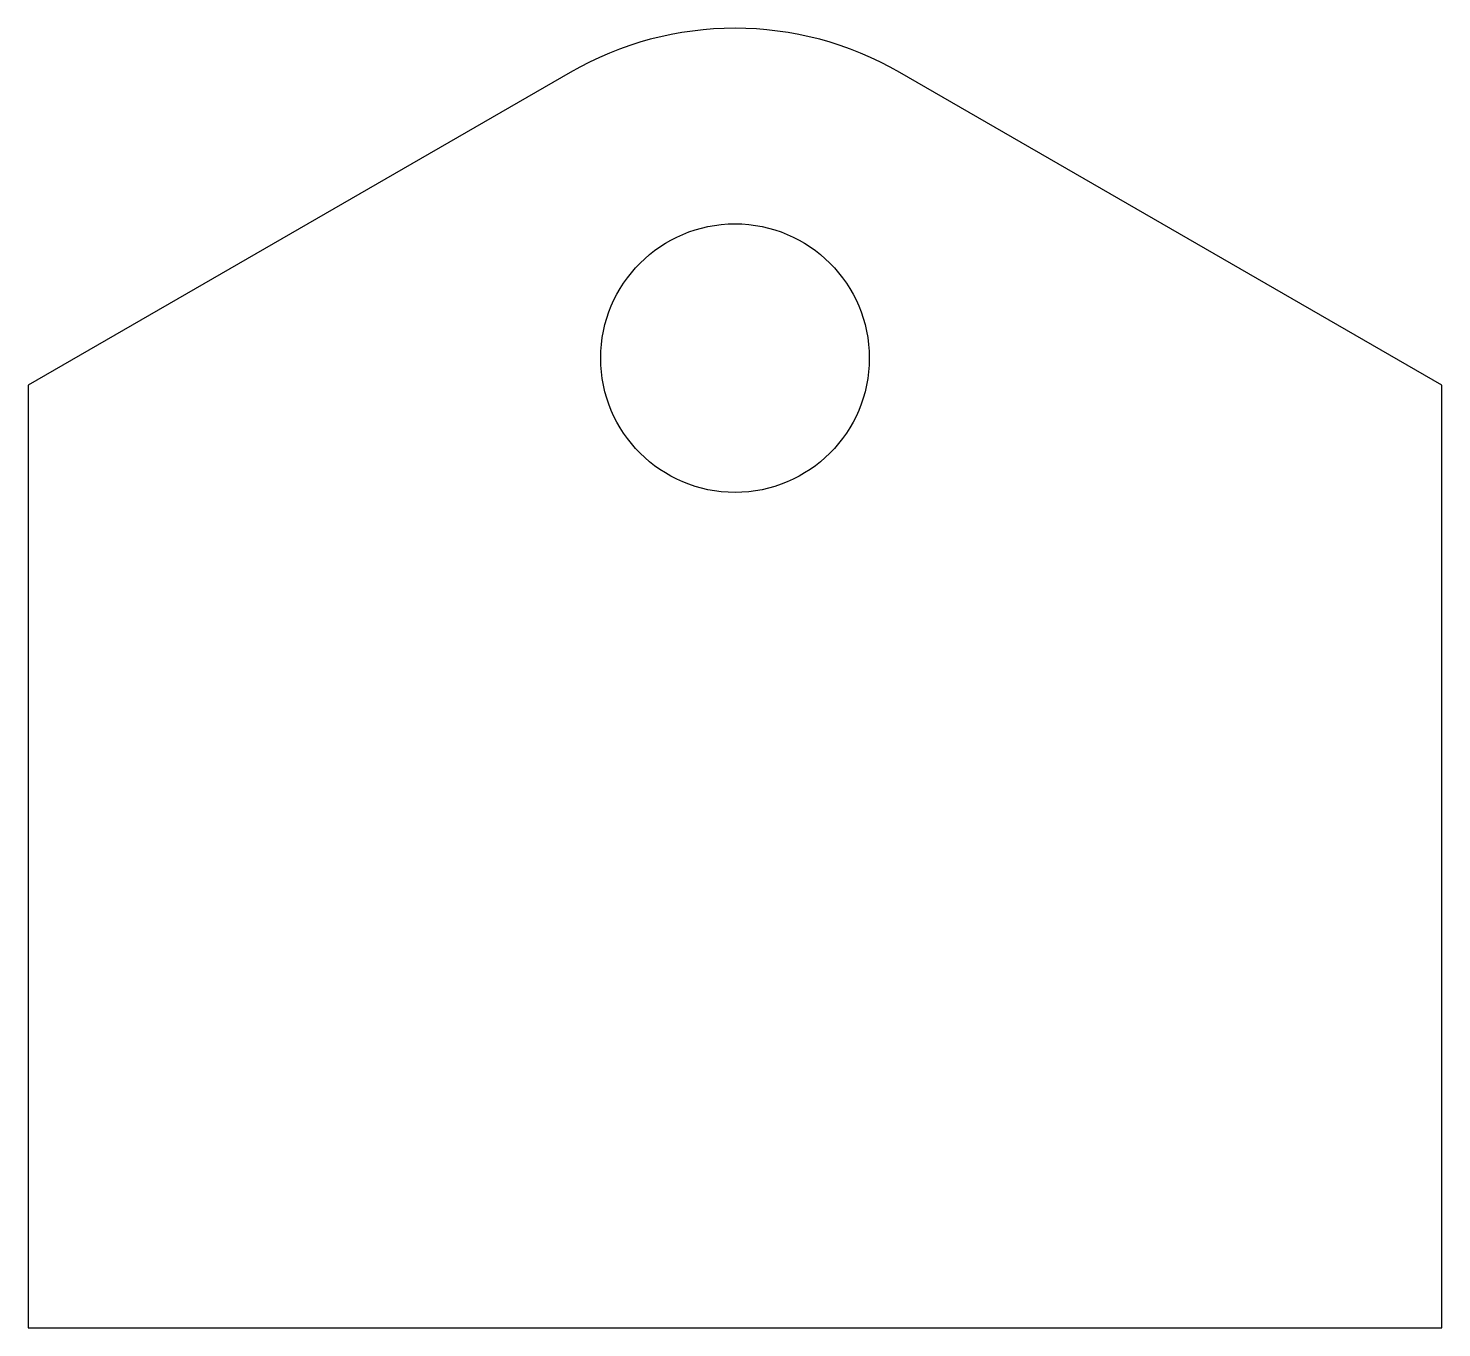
# Model space of a CAD drawing. Header units: millimetres. Extents: x -15 to 15, y 31.4 to 59.
import ezdxf

# ---------------------------------------------------------------- set-up
doc = ezdxf.new("R2010")
doc.units = ezdxf.units.MM
doc.layers.get('0').update_dxf_attribs({"linetype": 'CONTINUOUS'})

msp = doc.modelspace()

# ---------------------------------------------------------------- linework, layer by layer
msp.add_lwpolyline([(-15, 31.423), (15, 31.423), (15, 51.423), (3.5, 58.062, 0.267949), (-3.5, 58.062), (-15, 51.423)], format="xyb", close=True)
msp.add_circle((0, 52), 2.85)

doc.saveas('drawing.dxf')
